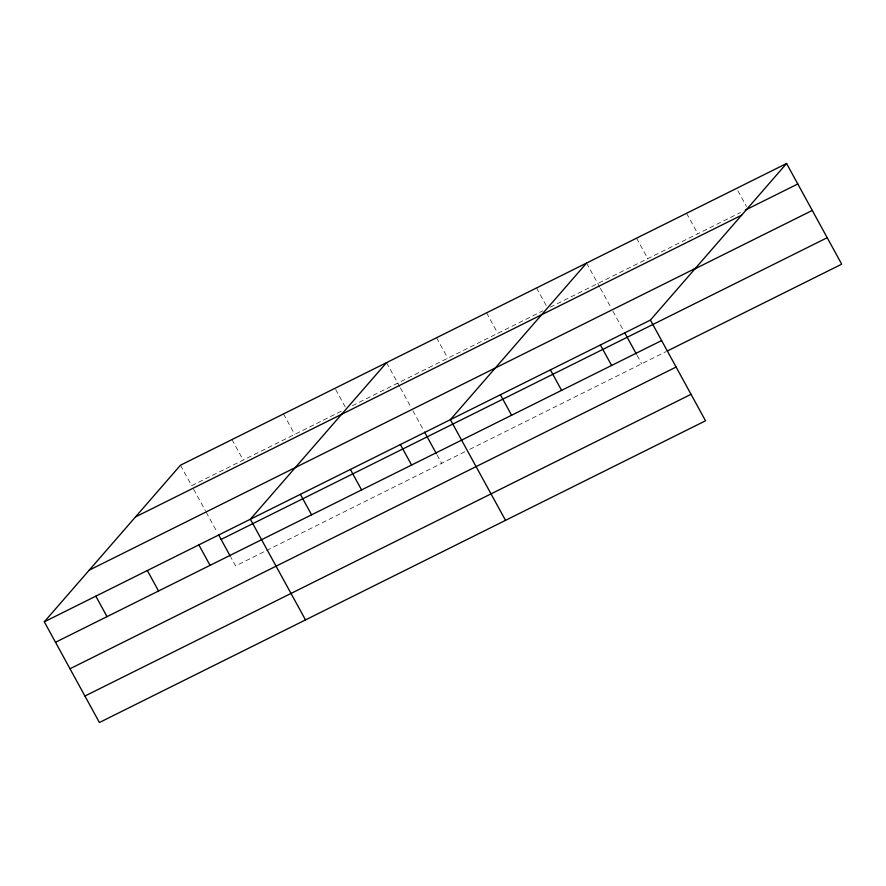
<?xml version="1.0" encoding="UTF-8"?>
<svg xmlns="http://www.w3.org/2000/svg" width="886" height="886" viewBox="0 0 886 886"><rect width="100%" height="100%" fill="white"/><g stroke="black" fill="none" stroke-linecap="round" stroke-linejoin="round"><path stroke-width="0.66" stroke-dasharray="4.43 3.32" d="M341.331 411.193L191.675 485.694L180.467 465.216M352.362 405.699L542.885 310.853M550.206 307.209L740.463 212.496M464.84 451.782L235.598 565.91L230.98 557.482M469.724 449.357L666.073 351.609M737.894 190.8L746.455 206.449M686.572 213.282L697.78 233.749M636.569 238.168L647.777 258.646M586.565 263.064L599.744 287.142M600.398 288.349L610.941 307.597M612.913 311.185L623.943 331.353M637.078 355.33L641.685 363.747M536.562 287.961L547.105 307.22M486.558 312.847L497.766 333.313M436.554 337.743L447.762 358.21M386.551 362.629L399.73 386.717M400.383 387.913L410.927 407.172M412.898 410.761L423.929 430.917M437.064 454.895L441.671 463.323M335.683 389.486L345.573 407.549M283.509 413.928L294.717 434.395M231.988 439.578L243.196 460.044M193.657 489.305L205.508 510.956M206.172 512.163L217.203 532.32"/><path stroke-width="1.33" d="M786.58 163.489L650.402 320.09L705.533 420.784L99.42 722.511L44.3 621.817L180.467 465.216L786.58 163.489L841.7 264.183L667.302 351M386.551 362.629L250.373 519.229L305.504 619.923M586.565 263.064L450.387 419.665L505.518 520.348M745.336 210.071L797.788 183.967M135.536 516.892L741.637 215.176M89.231 570.141L695.344 268.414M692.752 269.931L812.274 210.436M44.3 621.817L650.402 320.09M221.101 539.43L827.203 237.714M55.508 642.284L661.609 340.567M70.005 668.764L676.107 367.037M84.934 696.031L691.036 394.314M624.597 332.538L636.414 354.123M600.398 344.986L611.606 365.453M550.394 369.883L561.602 390.349M500.391 394.768L511.599 415.246M424.582 432.102L436.399 453.698M400.383 444.55L411.591 465.028M350.38 469.447L361.588 489.914M300.376 494.344L311.584 514.81M218.51 534.69L230.327 556.275M198.852 544.879L210.06 565.346M147.342 570.529L158.55 590.995M95.821 596.167L107.029 616.645"/></g></svg>
